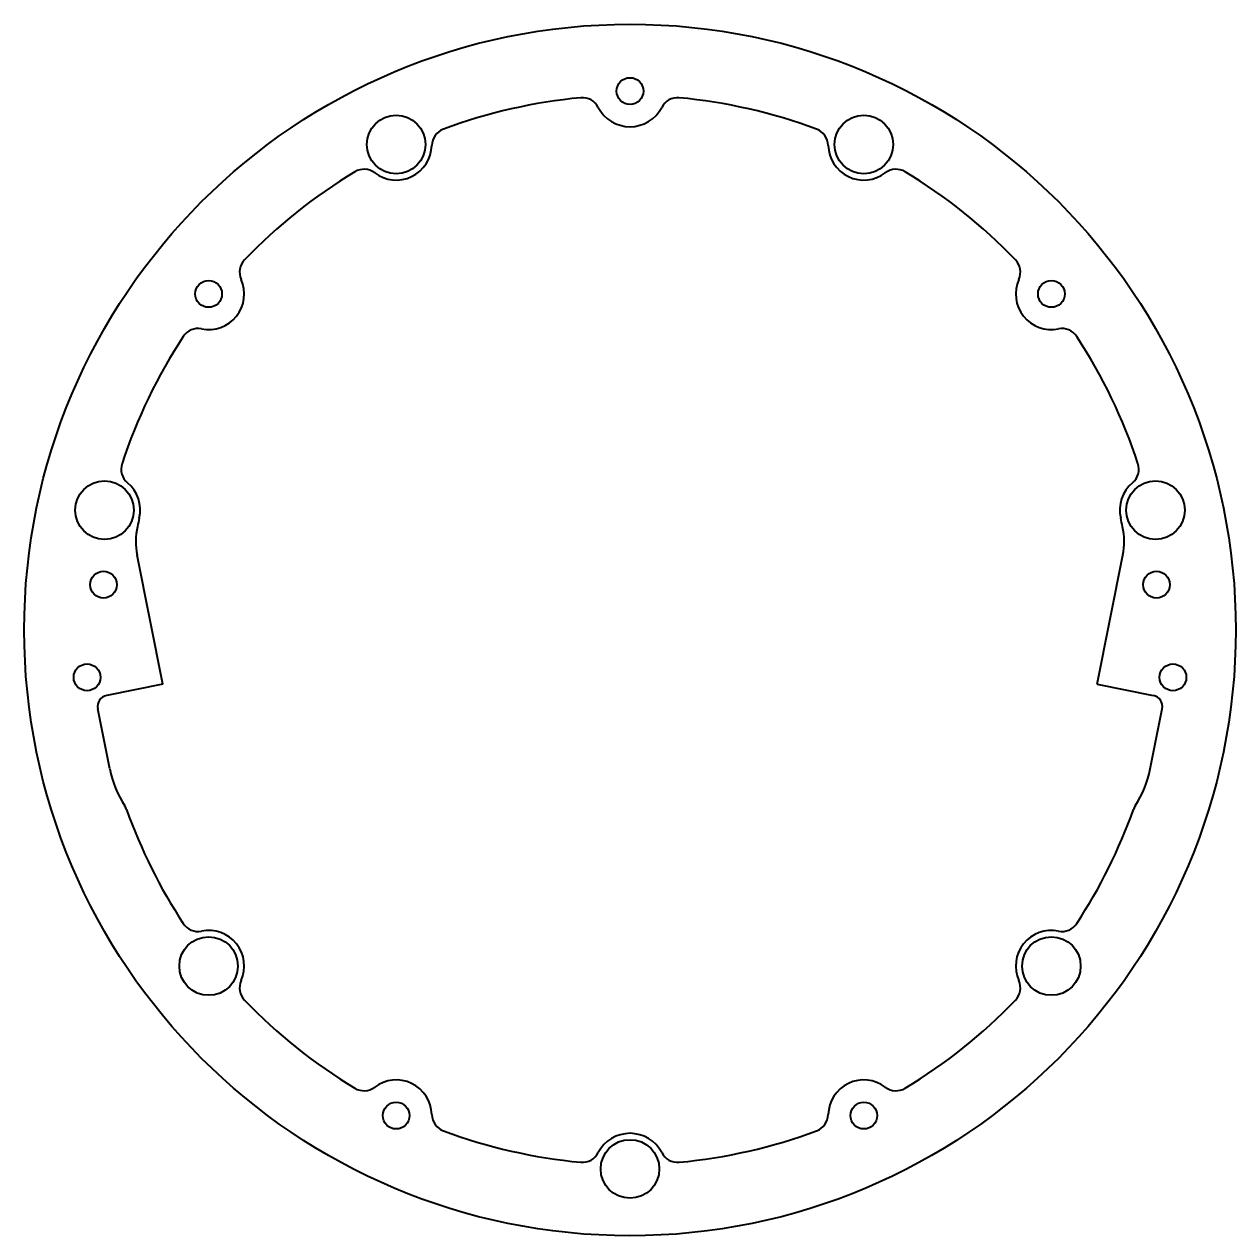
# Model space of a CAD drawing. Header units: inches. Extents: x -4.25 to 4.25, y -4.25 to 4.25.
import ezdxf

# ---------------------------------------------------------------- set-up
doc = ezdxf.new("R2010")
doc.units = ezdxf.units.IN
doc.header["$MEASUREMENT"] = 0
doc.layers.add('Visible', color=7, linetype='Continuous', lineweight=40)

msp = doc.modelspace()

# ---------------------------------------------------------------- linework, layer by layer
at = {"layer": 'Visible'}
for p, q in [((-3.278, -0.3808), (-3.4572, 0.5253)), ((3.278, -0.3808), (3.4572, 0.5253)), ((-3.278, -0.3808), (-3.6704, -0.4584)), ((3.278, -0.3808), (3.6704, -0.4584)), ((-3.6501, -0.9734), (-3.7334, -0.5524)), ((3.6501, -0.9734), (3.7334, -0.5524))]:
    msp.add_line(p, q, dxfattribs=at)
for centre, radius in [((0, 0), 4.25), ((0, 3.7812), 0.0938), ((-1.6406, 3.4068), 0.2055), ((1.6406, 3.4068), 0.2055), ((-2.9563, 2.3576), 0.0938), ((2.9563, 2.3576), 0.0938), ((-3.6864, 0.8414), 0.2055), ((3.6864, 0.8414), 0.2055), ((-3.6939, 0.318), 0.0938), ((3.6939, 0.318), 0.0938), ((-3.8092, -0.3321), 0.0938), ((3.8092, -0.3321), 0.0938), ((-2.9563, -2.3576), 0.2055), ((2.9563, -2.3576), 0.2055), ((-1.6406, -3.4068), 0.0938), ((1.6406, -3.4068), 0.0938), ((0, -3.7813), 0.2055)]:
    msp.add_circle(centre, radius, dxfattribs=at)
for centre, radius, start, end in [((0, 0), 3.75, 95.2775, 110.43679), ((-0.3334, 3.6096), 0.125, 27.23522, 95.2775), ((0, 3.7812), 0.25, 207.23522, 332.76478), ((0.3334, 3.6096), 0.125, 84.7225, 152.76478), ((0, 0), 3.75, 69.56321, 84.7225), ((-1.2658, 3.3968), 0.125, 110.43679, 178.47906), ((1.2658, 3.3968), 0.125, 1.52094, 69.56321), ((-1.6406, 3.4068), 0.25, 232.94951, 358.47906), ((1.6406, 3.4068), 0.25, 181.52094, 307.05049), ((-1.8666, 3.1075), 0.125, 52.94951, 120.99178), ((1.8666, 3.1075), 0.125, 59.00822, 127.05049), ((0, 0), 3.75, 120.99178, 136.15107), ((0, 0), 3.75, 43.84893, 59.00822), ((-2.6142, 2.5113), 0.125, 136.15107, 204.19335), ((2.6142, 2.5113), 0.125, 335.80665, 43.84893), ((-2.9563, 2.3576), 0.25, 258.6638, 24.19335), ((2.9563, 2.3576), 0.25, 155.80665, 281.3362), ((0, 0), 3.75, 146.70607, 161.86536), ((-3.03, 1.9899), 0.125, 78.6638, 146.70607), ((3.03, 1.9899), 0.125, 33.29393, 101.3362), ((0, 0), 3.75, 18.13464, 33.29393), ((-3.4449, 1.1283), 0.125, 161.86536, 229.90763), ((3.4449, 1.1283), 0.125, 310.09237, 18.13464), ((-3.6864, 0.8414), 0.25, 347.14286, 49.90763), ((3.6864, 0.8414), 0.25, 130.09237, 192.85714), ((0, 0), 3.5312, 167.14286, 168.15236), ((0, 0), 3.5312, 11.84764, 12.85714), ((-2.9667, 0.6223), 0.5, 168.15236, 191.188), ((2.9667, 0.6223), 0.5, 348.812, 11.84764), ((-3.6549, -0.5369), 0.08, 101.188, 191.188), ((3.6549, -0.5369), 0.08, 348.812, 78.812), ((-2.9144, -0.8279), 0.75, 191.188, 212.83002), ((2.9144, -0.8279), 0.75, 327.16998, 348.812), ((-3.6496, -1.3023), 0.125, 19.63748, 32.83002), ((0, 0), 3.75, 199.63748, 213.29393), ((0, 0), 3.75, 326.70607, 340.36252), ((3.6496, -1.3023), 0.125, 147.16998, 160.36252), ((-3.03, -1.9899), 0.125, 213.29393, 281.3362), ((-2.9563, -2.3576), 0.25, 335.80665, 101.3362), ((2.9563, -2.3576), 0.25, 78.6638, 204.19335), ((3.03, -1.9899), 0.125, 258.6638, 326.70607), ((-2.6142, -2.5113), 0.125, 155.80665, 223.84893), ((2.6142, -2.5113), 0.125, 316.15107, 24.19335), ((0, 0), 3.75, 223.84893, 239.00822), ((0, 0), 3.75, 300.99178, 316.15107), ((-1.8666, -3.1075), 0.125, 239.00822, 307.05049), ((-1.6406, -3.4068), 0.25, 1.52094, 127.05049), ((1.6406, -3.4068), 0.25, 52.94951, 178.47906), ((1.8666, -3.1075), 0.125, 232.94951, 300.99178), ((-1.2658, -3.3968), 0.125, 181.52094, 249.56321), ((1.2658, -3.3968), 0.125, 290.43679, 358.47906), ((0, 0), 3.75, 249.56321, 264.7225), ((0, -3.7813), 0.25, 27.23522, 152.76478), ((0, 0), 3.75, 275.2775, 290.43679), ((-0.3334, -3.6096), 0.125, 264.7225, 332.76478), ((0.3334, -3.6096), 0.125, 207.23522, 275.2775)]:
    msp.add_arc(centre, radius, start, end, dxfattribs=at)

doc.saveas('drawing.dxf')
